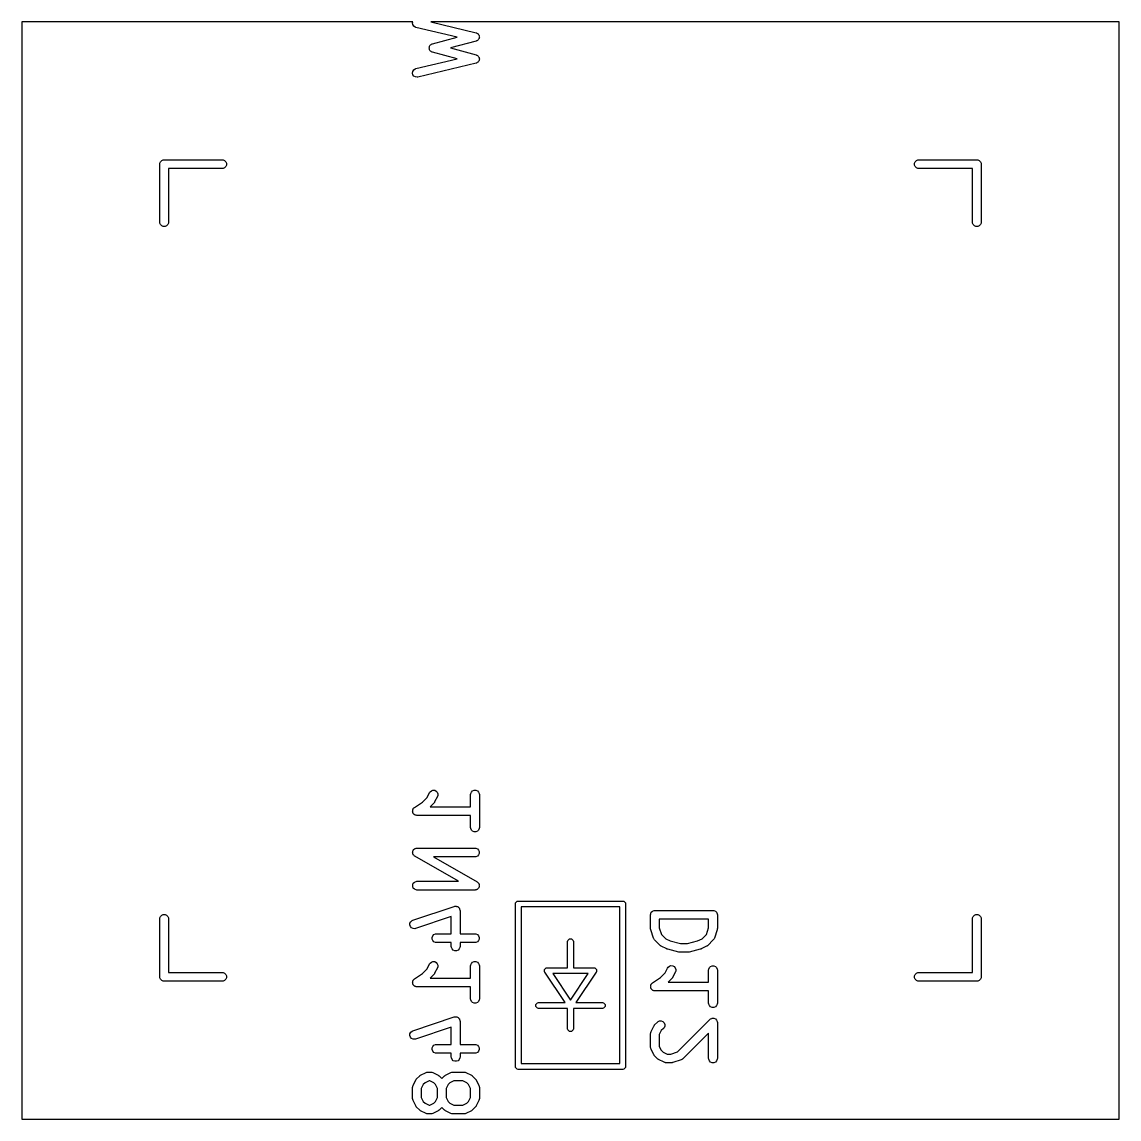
# Model space of a CAD drawing. Extents: x 100 to 190, y -154 to -36.
# Drawn here: x 142.95 to 161.85, y -95.17 to -76.27 of the extents above; entities that cross this region are included whole.
import ezdxf

# ---------------------------------------------------------------- set-up
doc = ezdxf.new("R2010")
doc.units = 0
doc.layers.add('BLACK', color=7, linetype='CONTINUOUS')

msp = doc.modelspace()

# ---------------------------------------------------------------- linework, layer by layer
at = {"layer": 'BLACK', "linetype": 'CONTINUOUS'}
for p, q in [((149.683951, -76.275), (142.95, -76.275)), ((142.95, -76.275), (142.95, -95.175)), ((149.679871, -76.292137), (149.683951, -76.275)), ((149.684504, -76.321032), (149.679871, -76.292137)), ((149.69984, -76.345954), (149.684504, -76.321032)), ((149.723547, -76.363111), (149.69984, -76.345954)), ((149.994871, -76.275), (150.772191, -76.460076)), ((161.85, -76.275), (149.994871, -76.275)), ((161.85, -95.175), (161.85, -76.275)), ((149.737447, -76.367901), (149.723547, -76.363111)), ((150.448303, -76.537152), (149.737447, -76.367901)), ((150.021208, -76.651044), (150.448303, -76.537152)), ((150.772191, -76.460076), (150.777209, -76.461805)), ((150.777209, -76.461805), (150.779013, -76.462045)), ((150.779013, -76.462045), (150.780642, -76.462988)), ((150.780642, -76.462988), (150.786091, -76.464866)), ((150.786091, -76.464866), (150.794914, -76.471251)), ((150.794914, -76.471251), (150.804337, -76.476707)), ((150.804337, -76.476707), (150.806677, -76.479764)), ((150.806677, -76.479764), (150.809798, -76.482023)), ((150.809798, -76.482023), (150.815503, -76.491294)), ((150.815503, -76.491294), (150.822125, -76.499945)), ((150.822125, -76.499945), (150.823118, -76.503668)), ((150.823118, -76.503668), (150.825134, -76.506945)), ((150.825134, -76.506945), (150.826856, -76.517688)), ((150.826856, -76.517688), (150.829665, -76.52822)), ((150.829767, -76.53584), (150.827244, -76.546435)), ((150.829665, -76.52822), (150.829157, -76.532038)), ((150.829157, -76.532038), (150.829767, -76.53584)), ((149.965688, -76.718697), (149.968237, -76.709134)), ((149.966327, -76.723512), (149.965688, -76.718697)), ((149.965688, -76.728327), (149.966327, -76.723512)), ((149.968237, -76.737889), (149.965688, -76.728327)), ((149.968237, -76.709134), (149.969542, -76.699319)), ((149.969542, -76.699319), (149.971976, -76.695113)), ((149.971976, -76.695113), (149.973228, -76.690421)), ((149.973228, -76.690421), (149.979243, -76.682561)), ((149.979243, -76.682561), (149.984204, -76.673994)), ((149.984204, -76.673994), (149.988061, -76.67104)), ((149.988061, -76.67104), (149.991015, -76.667183)), ((149.991015, -76.667183), (149.999582, -76.662222)), ((149.999582, -76.662222), (150.007442, -76.656207)), ((150.007442, -76.656207), (150.014629, -76.653511)), ((150.014629, -76.653511), (150.01634, -76.652521)), ((150.01634, -76.652521), (150.01778, -76.652329)), ((150.01778, -76.652329), (150.021208, -76.651044)), ((150.774144, -76.605504), (150.331613, -76.723512)), ((150.331613, -76.723512), (150.774144, -76.84152)), ((150.779119, -76.603638), (150.774144, -76.605504)), ((150.78091, -76.603351), (150.779119, -76.603638)), ((150.782509, -76.602366), (150.78091, -76.603351)), ((150.787911, -76.600341), (150.782509, -76.602366)), ((150.796559, -76.59372), (150.787911, -76.600341)), ((150.805832, -76.588015), (150.796559, -76.59372)), ((150.80809, -76.584894), (150.805832, -76.588015)), ((150.811148, -76.582554), (150.80809, -76.584894)), ((150.816602, -76.573132), (150.811148, -76.582554)), ((150.822989, -76.564308), (150.816602, -76.573132)), ((150.823881, -76.56056), (150.822989, -76.564308)), ((150.82581, -76.557229), (150.823881, -76.56056)), ((150.827244, -76.546435), (150.82581, -76.557229)), ((149.737447, -77.079124), (150.448303, -76.909871)), ((149.969542, -76.747705), (149.968237, -76.737889)), ((149.971976, -76.75191), (149.969542, -76.747705)), ((149.973228, -76.756603), (149.971976, -76.75191)), ((149.979243, -76.764462), (149.973228, -76.756603)), ((149.984204, -76.77303), (149.979243, -76.764462)), ((149.988061, -76.775983), (149.984204, -76.77303)), ((149.991015, -76.779841), (149.988061, -76.775983)), ((149.999582, -76.784801), (149.991015, -76.779841)), ((150.007442, -76.790817), (149.999582, -76.784801)), ((150.014629, -76.793512), (150.007442, -76.790817)), ((150.01634, -76.794503), (150.014629, -76.793512)), ((150.01778, -76.794694), (150.01634, -76.794503)), ((150.021208, -76.79598), (150.01778, -76.794694)), ((150.448303, -76.909871), (150.021208, -76.79598)), ((150.774144, -76.84152), (150.779119, -76.843385)), ((150.779119, -76.843385), (150.78091, -76.843673)), ((150.78091, -76.843673), (150.782509, -76.844657)), ((150.782509, -76.844657), (150.787911, -76.846683)), ((150.787911, -76.846683), (150.796559, -76.853303)), ((150.796559, -76.853303), (150.805832, -76.859009)), ((150.805832, -76.859009), (150.80809, -76.862129)), ((150.80809, -76.862129), (150.811148, -76.86447)), ((150.811148, -76.86447), (150.816605, -76.873895)), ((150.816605, -76.873895), (150.822988, -76.882716)), ((150.822988, -76.882716), (150.823879, -76.886461)), ((150.823879, -76.886461), (150.82581, -76.889795)), ((150.82581, -76.889795), (150.827244, -76.900592)), ((150.829665, -76.918804), (150.826856, -76.929335)), ((150.827244, -76.900592), (150.829767, -76.911184)), ((150.829767, -76.911184), (150.829157, -76.914985)), ((150.829157, -76.914985), (150.829665, -76.918804)), ((149.684504, -77.125993), (149.69984, -77.101071)), ((149.69984, -77.101071), (149.723547, -77.083914)), ((149.723547, -77.083914), (149.737447, -77.079124)), ((150.77219, -76.986948), (149.772191, -77.225044)), ((150.777208, -76.985218), (150.77219, -76.986948)), ((150.779013, -76.984979), (150.777208, -76.985218)), ((150.780642, -76.984035), (150.779013, -76.984979)), ((150.786091, -76.982158), (150.780642, -76.984035)), ((150.794914, -76.975772), (150.786091, -76.982158)), ((150.804337, -76.970317), (150.794914, -76.975772)), ((150.806677, -76.967259), (150.804337, -76.970317)), ((150.809798, -76.965001), (150.806677, -76.967259)), ((150.815503, -76.955729), (150.809798, -76.965001)), ((150.822125, -76.947079), (150.815503, -76.955729)), ((150.823118, -76.943355), (150.822125, -76.947079)), ((150.825134, -76.940079), (150.823118, -76.943355)), ((150.826856, -76.929335), (150.825134, -76.940079)), ((149.679871, -77.154888), (149.684504, -77.125993)), ((149.686649, -77.183356), (149.679871, -77.154888)), ((149.703806, -77.207063), (149.686649, -77.183356)), ((149.728728, -77.222399), (149.703806, -77.207063)), ((149.757623, -77.227032), (149.728728, -77.222399)), ((149.772191, -77.225044), (149.757623, -77.227032)), ((145.325, -78.725), (145.326441, -78.710368)), ((145.325, -79.725), (145.325, -78.725)), ((145.326441, -78.710368), (145.33764, -78.683332)), ((145.33764, -78.683332), (145.358332, -78.66264)), ((145.358332, -78.66264), (145.385368, -78.651441)), ((145.385368, -78.651441), (145.4, -78.65)), ((145.4, -78.65), (146.4, -78.65)), ((146.4, -78.8), (145.475, -78.8)), ((145.475, -78.8), (145.475, -79.725)), ((146.4, -78.65), (146.414632, -78.651441)), ((146.414632, -78.798559), (146.4, -78.8)), ((146.414632, -78.651441), (146.441668, -78.66264)), ((146.441668, -78.78736), (146.414632, -78.798559)), ((146.441668, -78.66264), (146.46236, -78.683332)), ((146.46236, -78.766668), (146.441668, -78.78736)), ((146.46236, -78.683332), (146.473559, -78.710368)), ((146.473559, -78.739632), (146.46236, -78.766668)), ((146.473559, -78.710368), (146.473559, -78.739632)), ((158.326441, -78.710368), (158.33764, -78.683332)), ((158.326441, -78.739632), (158.326441, -78.710368)), ((158.33764, -78.766668), (158.326441, -78.739632)), ((158.33764, -78.683332), (158.358332, -78.66264)), ((158.358332, -78.78736), (158.33764, -78.766668)), ((158.358332, -78.66264), (158.385368, -78.651441)), ((158.385368, -78.798559), (158.358332, -78.78736)), ((158.385368, -78.651441), (158.4, -78.65)), ((158.4, -78.8), (158.385368, -78.798559)), ((158.4, -78.65), (159.4, -78.65)), ((159.325, -78.8), (158.4, -78.8)), ((159.325, -79.725), (159.325, -78.8)), ((159.4, -78.65), (159.414632, -78.651441)), ((159.414632, -78.651441), (159.441668, -78.66264)), ((159.441668, -78.66264), (159.46236, -78.683332)), ((159.46236, -78.683332), (159.473559, -78.710368)), ((159.473559, -78.710368), (159.475, -78.725)), ((159.475, -78.725), (159.475, -79.725)), ((145.326441, -79.739632), (145.325, -79.725)), ((145.33764, -79.766668), (145.326441, -79.739632)), ((145.473559, -79.739632), (145.46236, -79.766668)), ((145.475, -79.725), (145.473559, -79.739632)), ((159.326441, -79.739632), (159.325, -79.725)), ((159.33764, -79.766668), (159.326441, -79.739632)), ((159.473559, -79.739632), (159.46236, -79.766668)), ((159.475, -79.725), (159.473559, -79.739632)), ((145.358332, -79.78736), (145.33764, -79.766668)), ((145.385368, -79.798559), (145.358332, -79.78736)), ((145.414632, -79.798559), (145.385368, -79.798559)), ((145.441668, -79.78736), (145.414632, -79.798559)), ((145.46236, -79.766668), (145.441668, -79.78736)), ((159.358332, -79.78736), (159.33764, -79.766668)), ((159.385368, -79.798559), (159.358332, -79.78736)), ((159.414632, -79.798559), (159.385368, -79.798559)), ((159.441668, -79.78736), (159.414632, -79.798559)), ((159.46236, -79.766668), (159.441668, -79.78736)), ((149.931275, -89.633847), (149.973451, -89.549495)), ((149.973451, -89.549495), (149.981283, -89.537052)), ((149.981283, -89.537052), (150.003391, -89.517879)), ((150.003391, -89.517879), (150.031152, -89.508625)), ((150.031152, -89.508625), (150.060342, -89.510699)), ((150.060342, -89.510699), (150.086517, -89.523787)), ((150.086517, -89.523787), (150.10569, -89.545894)), ((150.10569, -89.545894), (150.114944, -89.573656)), ((150.114944, -89.573656), (150.11287, -89.602846)), ((150.679819, -89.583036), (150.68126, -89.568404)), ((150.679819, -89.79375), (150.679819, -89.583036)), ((150.68126, -89.568404), (150.692459, -89.541368)), ((150.692459, -89.541368), (150.713151, -89.520676)), ((150.713151, -89.520676), (150.740187, -89.509477)), ((150.740187, -89.509477), (150.769451, -89.509477)), ((150.769451, -89.509477), (150.796487, -89.520676)), ((150.796487, -89.520676), (150.817179, -89.541368)), ((150.817179, -89.541368), (150.828378, -89.568404)), ((150.828378, -89.568404), (150.829819, -89.583036)), ((150.829819, -89.583036), (150.829819, -90.154464)), ((149.713216, -89.806346), (149.849894, -89.715227)), ((149.849894, -89.715227), (149.931275, -89.633847)), ((150.045947, -89.731307), (149.983504, -89.79375)), ((150.050667, -89.725556), (150.045947, -89.731307)), ((150.052164, -89.724258), (150.050667, -89.725556)), ((150.053583, -89.722003), (150.052164, -89.724258)), ((150.055275, -89.719942), (150.053583, -89.722003)), ((150.056033, -89.718109), (150.055275, -89.719942)), ((150.059996, -89.711815), (150.056033, -89.718109)), ((150.107615, -89.616577), (150.059996, -89.711815)), ((150.11287, -89.602846), (150.107615, -89.616577)), ((149.679819, -89.868671), (149.68126, -89.861466)), ((149.68126, -89.875955), (149.679819, -89.868671)), ((149.68126, -89.854118), (149.684101, -89.847257)), ((149.68126, -89.861466), (149.68126, -89.854118)), ((149.68126, -89.883382), (149.68126, -89.875955)), ((149.684072, -89.89017), (149.68126, -89.883382)), ((149.685498, -89.897379), (149.684072, -89.89017)), ((149.684101, -89.847257), (149.685558, -89.839977)), ((149.689617, -89.903557), (149.685498, -89.897379)), ((149.685558, -89.839977), (149.689646, -89.833871)), ((149.692459, -89.910418), (149.689617, -89.903557)), ((149.689646, -89.833871), (149.692459, -89.827082)), ((149.692459, -89.827082), (149.697709, -89.821831)), ((149.697654, -89.915613), (149.692459, -89.910418)), ((149.701731, -89.921728), (149.697654, -89.915613)), ((149.697709, -89.821831), (149.701841, -89.815662)), ((149.7079, -89.925859), (149.701731, -89.921728)), ((149.701841, -89.815662), (149.713099, -89.806441)), ((149.713151, -89.93111), (149.7079, -89.925859)), ((149.713099, -89.806441), (149.713151, -89.80639)), ((149.713151, -89.80639), (149.713173, -89.80638)), ((149.71994, -89.933922), (149.713151, -89.93111)), ((149.713173, -89.80638), (149.713216, -89.806346)), ((149.726046, -89.938011), (149.71994, -89.933922)), ((149.733326, -89.939467), (149.726046, -89.938011)), ((149.740187, -89.942309), (149.733326, -89.939467)), ((149.754663, -89.943734), (149.740187, -89.942309)), ((149.75474, -89.94375), (149.754663, -89.943734)), ((149.754766, -89.943744), (149.75474, -89.94375)), ((149.754819, -89.94375), (149.754766, -89.943744)), ((150.679819, -89.94375), (149.754819, -89.94375)), ((149.983504, -89.79375), (150.679819, -89.79375)), ((150.679819, -90.154464), (150.679819, -89.94375)), ((150.68126, -90.169096), (150.679819, -90.154464)), ((150.692459, -90.196132), (150.68126, -90.169096)), ((150.713151, -90.216824), (150.692459, -90.196132)), ((150.740187, -90.228023), (150.713151, -90.216824)), ((150.769451, -90.228023), (150.740187, -90.228023)), ((150.796487, -90.216824), (150.769451, -90.228023)), ((150.817179, -90.196132), (150.796487, -90.216824)), ((150.828378, -90.169096), (150.817179, -90.196132)), ((150.829819, -90.154464), (150.828378, -90.169096)), ((149.698211, -90.533836), (149.7061, -90.527726)), ((149.7061, -90.527726), (149.713151, -90.520676)), ((149.713151, -90.520676), (149.717567, -90.518846)), ((149.717567, -90.518846), (149.721348, -90.515919)), ((149.721348, -90.515919), (149.730971, -90.513294)), ((149.730971, -90.513294), (149.740187, -90.509477)), ((149.740187, -90.509477), (149.747669, -90.50874)), ((149.747669, -90.50874), (149.74958, -90.508219)), ((149.74958, -90.508219), (149.751055, -90.508406)), ((149.751055, -90.508406), (149.754819, -90.508036)), ((149.754819, -90.508036), (150.754819, -90.508036)), ((150.754819, -90.508036), (150.769451, -90.509477)), ((150.769451, -90.509477), (150.796487, -90.520676)), ((150.796487, -90.520676), (150.817179, -90.541368)), ((149.680002, -90.588275), (149.68126, -90.578378)), ((149.68126, -90.592887), (149.680002, -90.588275)), ((149.68126, -90.568404), (149.683089, -90.563988)), ((149.68126, -90.578378), (149.68126, -90.568404)), ((149.68126, -90.597668), (149.68126, -90.592887)), ((149.685077, -90.606883), (149.68126, -90.597668)), ((149.683089, -90.563988), (149.683692, -90.559245)), ((149.683692, -90.559245), (149.688642, -90.55058)), ((149.687702, -90.616507), (149.685077, -90.606883)), ((149.690629, -90.620287), (149.687702, -90.616507)), ((149.688642, -90.55058), (149.692459, -90.541368)), ((149.692459, -90.624704), (149.690629, -90.620287)), ((149.692459, -90.541368), (149.695837, -90.537989)), ((149.699509, -90.631754), (149.692459, -90.624704)), ((149.695837, -90.537989), (149.698211, -90.533836)), ((149.705619, -90.639644), (149.699509, -90.631754)), ((149.711751, -90.643996), (149.705619, -90.639644)), ((149.713151, -90.645396), (149.711751, -90.643996)), ((149.714525, -90.645965), (149.713151, -90.645396)), ((149.717609, -90.648154), (149.714525, -90.645965)), ((150.472402, -91.079464), (149.717609, -90.648154)), ((150.754819, -90.658036), (150.037236, -90.658036)), ((150.037236, -90.658036), (150.79203, -91.089346)), ((150.769451, -90.656595), (150.754819, -90.658036)), ((150.796487, -90.645396), (150.769451, -90.656595)), ((150.817179, -90.624704), (150.796487, -90.645396)), ((150.817179, -90.541368), (150.828378, -90.568404)), ((150.828378, -90.597668), (150.817179, -90.624704)), ((150.828378, -90.568404), (150.828378, -90.597668)), ((149.692459, -91.112796), (149.713151, -91.092104)), ((149.713151, -91.092104), (149.740187, -91.080905)), ((149.740187, -91.080905), (149.754819, -91.079464)), ((149.754819, -91.079464), (150.472402, -91.079464)), ((150.79203, -91.089346), (150.795114, -91.091535)), ((150.795114, -91.091535), (150.796487, -91.092104)), ((150.796487, -91.092104), (150.797884, -91.093501)), ((150.797884, -91.093501), (150.804019, -91.097856)), ((150.804019, -91.097856), (150.810127, -91.105744)), ((149.68126, -91.139832), (149.692459, -91.112796)), ((149.68126, -91.169096), (149.68126, -91.139832)), ((149.692459, -91.196132), (149.68126, -91.169096)), ((149.713151, -91.216824), (149.692459, -91.196132)), ((149.740187, -91.228023), (149.713151, -91.216824)), ((149.754819, -91.229464), (149.740187, -91.228023)), ((150.754819, -91.229464), (149.754819, -91.229464)), ((150.758582, -91.229093), (150.754819, -91.229464)), ((150.760058, -91.229281), (150.758582, -91.229093)), ((150.761968, -91.228759), (150.760058, -91.229281)), ((150.769451, -91.228023), (150.761968, -91.228759)), ((150.778666, -91.224205), (150.769451, -91.228023)), ((150.78829, -91.221581), (150.778666, -91.224205)), ((150.79207, -91.218653), (150.78829, -91.221581)), ((150.796487, -91.216824), (150.79207, -91.218653)), ((150.803537, -91.209773), (150.796487, -91.216824)), ((150.811427, -91.203664), (150.803537, -91.209773)), ((150.810127, -91.105744), (150.817179, -91.112796)), ((150.8138, -91.19951), (150.811427, -91.203664)), ((150.817179, -91.196132), (150.8138, -91.19951)), ((150.817179, -91.112796), (150.819009, -91.117214)), ((150.820995, -91.186919), (150.817179, -91.196132)), ((150.819009, -91.117214), (150.821936, -91.120994)), ((150.825946, -91.178255), (150.820995, -91.186919)), ((150.821936, -91.120994), (150.82456, -91.130615)), ((150.82456, -91.130615), (150.828378, -91.139832)), ((150.826548, -91.173511), (150.825946, -91.178255)), ((150.828378, -91.169096), (150.826548, -91.173511)), ((150.828378, -91.139832), (150.828378, -91.144612)), ((150.828378, -91.144612), (150.829636, -91.149225)), ((150.829636, -91.149225), (150.828378, -91.159121)), ((150.828378, -91.159121), (150.828378, -91.169096)), ((151.45, -91.46875), (151.453806, -91.449616)), ((151.45, -94.26875), (151.45, -91.46875)), ((151.453806, -91.449616), (151.480866, -91.422556)), ((151.480866, -91.422556), (151.5, -91.41875)), ((151.5, -91.41875), (153.3, -91.41875)), ((153.3, -91.41875), (153.319134, -91.422556)), ((153.319134, -91.422556), (153.346194, -91.449616)), ((153.346194, -91.449616), (153.35, -91.46875)), ((153.35, -91.46875), (153.35, -94.26875)), ((145.33764, -91.683332), (145.358332, -91.66264)), ((145.358332, -91.66264), (145.385368, -91.651441)), ((145.385368, -91.651441), (145.414632, -91.651441)), ((145.414632, -91.651441), (145.441668, -91.66264)), ((145.441668, -91.66264), (145.46236, -91.683332)), ((149.683483, -91.74998), (150.397767, -91.511885)), ((150.397767, -91.511885), (150.405022, -91.510235)), ((150.405022, -91.510235), (150.406853, -91.509477)), ((150.406853, -91.509477), (150.408357, -91.509477)), ((150.408357, -91.509477), (150.412104, -91.508625)), ((150.412104, -91.508625), (150.424089, -91.509477)), ((150.424089, -91.509477), (150.436117, -91.509477)), ((150.436117, -91.509477), (150.438608, -91.510509)), ((150.438608, -91.510509), (150.441294, -91.5107)), ((150.441294, -91.5107), (150.452041, -91.516073)), ((150.452041, -91.516073), (150.463153, -91.520676)), ((150.463153, -91.520676), (150.465058, -91.522581)), ((150.465058, -91.522581), (150.467468, -91.523786)), ((150.467468, -91.523786), (150.475342, -91.532865)), ((150.475342, -91.532865), (150.483845, -91.541368)), ((150.483845, -91.541368), (150.484876, -91.543858)), ((150.484876, -91.543858), (150.486642, -91.545894)), ((150.486642, -91.545894), (150.490442, -91.557294)), ((150.490442, -91.557294), (150.495044, -91.568404)), ((150.495044, -91.568404), (150.49542, -91.57223)), ((150.49542, -91.57223), (150.495896, -91.573656)), ((150.495896, -91.573656), (150.495755, -91.57563)), ((150.495755, -91.57563), (150.496485, -91.583036)), ((150.496485, -91.583036), (150.496485, -91.984226)), ((151.55, -91.51875), (151.55, -94.21875)), ((153.25, -91.51875), (151.55, -91.51875)), ((153.25, -94.21875), (153.25, -91.51875)), ((153.779819, -91.654464), (153.78126, -91.639832)), ((153.779819, -91.892559), (153.779819, -91.654464)), ((153.78126, -91.639832), (153.792459, -91.612796)), ((153.792459, -91.612796), (153.813151, -91.592104)), ((153.813151, -91.592104), (153.840187, -91.580905)), ((153.840187, -91.580905), (153.854819, -91.579464)), ((153.854819, -91.579464), (154.854819, -91.579464)), ((154.854819, -91.579464), (154.869451, -91.580905)), ((154.869451, -91.580905), (154.896487, -91.592104)), ((154.896487, -91.592104), (154.917179, -91.612796)), ((154.917179, -91.612796), (154.928378, -91.639832)), ((154.928378, -91.639832), (154.929819, -91.654464)), ((154.929819, -91.654464), (154.929819, -91.892559)), ((159.33764, -91.683332), (159.358332, -91.66264)), ((159.358332, -91.66264), (159.385368, -91.651441)), ((159.385368, -91.651441), (159.414632, -91.651441)), ((159.414632, -91.651441), (159.441668, -91.66264)), ((159.441668, -91.66264), (159.46236, -91.683332)), ((145.325, -91.725), (145.326441, -91.710368)), ((145.325, -92.725), (145.325, -91.725)), ((145.326441, -91.710368), (145.33764, -91.683332)), ((145.46236, -91.683332), (145.473559, -91.710368)), ((145.473559, -91.710368), (145.475, -91.725)), ((145.475, -91.725), (145.475, -92.65)), ((149.632789, -91.830511), (149.634864, -91.801321)), ((149.642043, -91.858274), (149.632789, -91.830511)), ((149.634864, -91.801321), (149.64795, -91.775148)), ((149.64795, -91.775148), (149.670057, -91.755974)), ((149.670057, -91.755974), (149.683483, -91.74998)), ((150.346485, -91.687092), (149.730917, -91.892282)), ((150.346485, -91.984226), (150.346485, -91.687092)), ((154.779819, -91.729464), (153.929819, -91.729464)), ((153.929819, -91.729464), (153.929819, -91.880388)), ((154.779819, -91.880389), (154.779819, -91.729464)), ((159.325, -91.725), (159.326441, -91.710368)), ((159.325, -92.65), (159.325, -91.725)), ((159.326441, -91.710368), (159.33764, -91.683332)), ((159.46236, -91.683332), (159.473559, -91.710368)), ((159.473559, -91.710368), (159.475, -91.725)), ((159.475, -91.725), (159.475, -92.725)), ((149.661217, -91.880381), (149.642043, -91.858274)), ((149.68739, -91.893467), (149.661217, -91.880381)), ((149.71658, -91.895542), (149.68739, -91.893467)), ((149.730917, -91.892282), (149.71658, -91.895542)), ((150.014593, -92.044594), (150.025792, -92.017558)), ((150.025792, -92.017558), (150.046484, -91.996866)), ((150.046484, -91.996866), (150.07352, -91.985667)), ((150.07352, -91.985667), (150.088152, -91.984226)), ((150.088152, -91.984226), (150.346485, -91.984226)), ((150.496485, -91.984226), (150.754819, -91.984226)), ((150.754819, -91.984226), (150.769451, -91.985667)), ((150.769451, -91.985667), (150.796487, -91.996866)), ((150.796487, -91.996866), (150.817179, -92.017558)), ((150.817179, -92.017558), (150.828378, -92.044594)), ((153.780548, -91.899964), (153.779819, -91.892559)), ((153.780408, -91.901939), (153.780548, -91.899964)), ((153.780998, -91.904536), (153.780408, -91.901939)), ((153.78126, -91.907191), (153.780998, -91.904536)), ((153.782018, -91.909022), (153.78126, -91.907191)), ((153.783668, -91.916276), (153.782018, -91.909022)), ((153.831287, -92.059133), (153.783668, -91.916276)), ((153.929819, -91.880388), (153.96799, -91.994902)), ((153.96799, -91.994902), (154.042103, -92.069015)), ((154.667534, -92.069014), (154.741648, -91.994901)), ((154.741648, -91.994901), (154.779819, -91.880389)), ((154.92597, -91.916277), (154.878351, -92.059133)), ((154.927619, -91.909021), (154.92597, -91.916277)), ((154.928378, -91.907191), (154.927619, -91.909021)), ((154.928639, -91.904537), (154.928378, -91.907191)), ((154.92923, -91.90194), (154.928639, -91.904537)), ((154.929819, -91.892559), (154.929089, -91.899965)), ((154.929089, -91.899965), (154.92923, -91.90194)), ((150.014593, -92.073858), (150.014593, -92.044594)), ((150.025792, -92.100894), (150.014593, -92.073858)), ((150.046484, -92.121586), (150.025792, -92.100894)), ((150.07352, -92.132785), (150.046484, -92.121586)), ((150.088152, -92.134226), (150.07352, -92.132785)), ((150.346485, -92.134226), (150.088152, -92.134226)), ((150.346485, -92.202083), (150.346485, -92.134226)), ((150.347926, -92.216715), (150.346485, -92.202083)), ((150.359125, -92.243751), (150.347926, -92.216715)), ((150.495044, -92.216715), (150.483845, -92.243751)), ((150.496485, -92.202083), (150.495044, -92.216715)), ((150.754819, -92.134226), (150.496485, -92.134226)), ((150.496485, -92.134226), (150.496485, -92.202083)), ((150.769451, -92.132785), (150.754819, -92.134226)), ((150.796487, -92.121586), (150.769451, -92.132785)), ((150.817179, -92.100894), (150.796487, -92.121586)), ((150.828378, -92.073858), (150.817179, -92.100894)), ((150.828378, -92.044594), (150.828378, -92.073858)), ((152.35, -92.11875), (152.353806, -92.099616)), ((152.35, -92.56875), (152.35, -92.11875)), ((152.353806, -92.099616), (152.380866, -92.072556)), ((152.380866, -92.072556), (152.419134, -92.072556)), ((152.419134, -92.072556), (152.446194, -92.099616)), ((152.446194, -92.099616), (152.45, -92.11875)), ((152.45, -92.11875), (152.45, -92.56875)), ((153.837281, -92.072558), (153.831287, -92.059133)), ((153.839046, -92.074593), (153.837281, -92.072558)), ((153.840078, -92.077084), (153.839046, -92.074593)), ((153.849405, -92.088449), (153.840078, -92.077084)), ((153.944643, -92.183687), (153.849405, -92.088449)), ((153.950393, -92.188407), (153.944643, -92.183687)), ((153.951692, -92.189904), (153.950393, -92.188407)), ((153.953946, -92.191323), (153.951692, -92.189904)), ((153.956008, -92.193015), (153.953946, -92.191323)), ((153.95784, -92.193773), (153.956008, -92.193015)), ((153.964135, -92.197736), (153.95784, -92.193773)), ((154.059373, -92.245355), (153.964135, -92.197736)), ((154.042103, -92.069015), (154.11909, -92.107508)), ((154.11909, -92.107508), (154.292624, -92.150892)), ((154.292624, -92.150892), (154.417013, -92.150892)), ((154.417013, -92.150892), (154.590547, -92.107508)), ((154.590547, -92.107508), (154.667534, -92.069014)), ((154.745502, -92.197736), (154.650264, -92.245355)), ((154.751798, -92.193772), (154.745502, -92.197736)), ((154.753628, -92.193015), (154.751798, -92.193772)), ((154.755686, -92.191325), (154.753628, -92.193015)), ((154.757945, -92.189904), (154.755686, -92.191325)), ((154.759244, -92.188405), (154.757945, -92.189904)), ((154.764994, -92.183687), (154.759244, -92.188405)), ((154.860233, -92.088449), (154.764994, -92.183687)), ((154.869561, -92.077084), (154.860233, -92.088449)), ((154.870592, -92.074593), (154.869561, -92.077084)), ((154.872357, -92.072559), (154.870592, -92.074593)), ((154.878351, -92.059133), (154.872357, -92.072559)), ((150.379817, -92.264443), (150.359125, -92.243751)), ((150.406853, -92.275642), (150.379817, -92.264443)), ((150.436117, -92.275642), (150.406853, -92.275642)), ((150.463153, -92.264443), (150.436117, -92.275642)), ((150.483845, -92.243751), (150.463153, -92.264443)), ((154.060442, -92.245764), (154.059373, -92.245355)), ((154.060878, -92.246087), (154.060442, -92.245764)), ((154.067014, -92.248279), (154.060878, -92.246087)), ((154.073104, -92.25061), (154.067014, -92.248279)), ((154.073644, -92.250648), (154.073104, -92.25061)), ((154.074724, -92.251034), (154.073644, -92.250648)), ((154.2652, -92.298653), (154.074724, -92.251034)), ((154.267736, -92.299028), (154.2652, -92.298653)), ((154.268758, -92.299451), (154.267736, -92.299028)), ((154.27427, -92.299993), (154.268758, -92.299451)), ((154.279744, -92.300803), (154.27427, -92.299993)), ((154.280836, -92.30064), (154.279744, -92.300803)), ((154.28339, -92.300892), (154.280836, -92.30064)), ((154.426247, -92.300892), (154.28339, -92.300892)), ((154.4288, -92.30064), (154.426247, -92.300892)), ((154.429893, -92.300803), (154.4288, -92.30064)), ((154.435366, -92.299993), (154.429893, -92.300803)), ((154.440879, -92.299451), (154.435366, -92.299993)), ((154.4419, -92.299028), (154.440879, -92.299451)), ((154.444437, -92.298653), (154.4419, -92.299028)), ((154.634913, -92.251034), (154.444437, -92.298653)), ((154.635992, -92.250648), (154.634913, -92.251034)), ((154.636532, -92.25061), (154.635992, -92.250648)), ((154.642613, -92.248282), (154.636532, -92.25061)), ((154.648759, -92.246087), (154.642613, -92.248282)), ((154.649194, -92.245764), (154.648759, -92.246087)), ((154.650264, -92.245355), (154.649194, -92.245764)), ((149.849894, -92.667608), (149.931275, -92.586228)), ((149.931275, -92.586228), (149.973451, -92.501876)), ((149.973451, -92.501876), (149.981283, -92.489433)), ((149.981283, -92.489433), (150.003391, -92.47026)), ((150.003391, -92.47026), (150.031152, -92.461006)), ((150.031152, -92.461006), (150.060342, -92.46308)), ((150.107615, -92.568958), (150.059996, -92.664196)), ((150.060342, -92.46308), (150.086517, -92.476168)), ((150.086517, -92.476168), (150.10569, -92.498275)), ((150.10569, -92.498275), (150.114944, -92.526037)), ((150.11287, -92.555227), (150.107615, -92.568958)), ((150.114944, -92.526037), (150.11287, -92.555227)), ((150.679819, -92.535417), (150.68126, -92.520785)), ((150.679819, -92.746131), (150.679819, -92.535417)), ((150.68126, -92.520785), (150.692459, -92.493749)), ((150.692459, -92.493749), (150.713151, -92.473057)), ((150.713151, -92.473057), (150.740187, -92.461858)), ((150.740187, -92.461858), (150.769451, -92.461858)), ((150.769451, -92.461858), (150.796487, -92.473057)), ((150.796487, -92.473057), (150.817179, -92.493749)), ((150.817179, -92.493749), (150.828378, -92.520785)), ((150.828378, -92.520785), (150.829819, -92.535417)), ((150.829819, -92.535417), (150.829819, -93.106845)), ((151.953806, -92.599616), (151.957446, -92.595975)), ((151.953806, -92.614178), (151.953806, -92.599616)), ((151.957446, -92.595975), (151.958456, -92.590928)), ((151.958456, -92.590928), (151.970569, -92.582852)), ((151.970569, -92.582852), (151.980866, -92.572556)), ((151.980866, -92.572556), (151.988203, -92.571096)), ((151.988203, -92.571096), (151.990297, -92.569701)), ((151.990297, -92.569701), (151.992751, -92.570191)), ((151.992751, -92.570191), (152, -92.56875)), ((152, -92.56875), (152.35, -92.56875)), ((152.45, -92.56875), (152.8, -92.56875)), ((152.8, -92.56875), (152.807248, -92.570191)), ((152.807248, -92.570191), (152.809703, -92.569701)), ((152.809703, -92.569701), (152.811796, -92.571096)), ((152.811796, -92.571096), (152.819134, -92.572556)), ((152.819134, -92.572556), (152.82943, -92.582852)), ((152.82943, -92.582852), (152.841544, -92.590928)), ((152.841544, -92.590928), (152.842553, -92.595975)), ((152.842553, -92.595975), (152.846194, -92.599616)), ((152.846194, -92.599616), (152.846194, -92.614178)), ((154.031275, -92.657656), (154.073451, -92.573304)), ((154.073451, -92.573304), (154.081283, -92.560861)), ((154.081283, -92.560861), (154.103391, -92.541688)), ((154.103391, -92.541688), (154.131152, -92.532434)), ((154.131152, -92.532434), (154.160342, -92.534508)), ((154.160342, -92.534508), (154.186517, -92.547596)), ((154.186517, -92.547596), (154.20569, -92.569703)), ((154.20569, -92.569703), (154.214944, -92.597465)), ((154.214944, -92.597465), (154.21287, -92.626655)), ((154.779819, -92.606845), (154.78126, -92.592213)), ((154.779819, -92.817559), (154.779819, -92.606845)), ((154.78126, -92.592213), (154.792459, -92.565177)), ((154.792459, -92.565177), (154.813151, -92.544485)), ((154.813151, -92.544485), (154.840187, -92.533286)), ((154.840187, -92.533286), (154.869451, -92.533286)), ((154.869451, -92.533286), (154.896487, -92.544485)), ((154.896487, -92.544485), (154.917179, -92.565177)), ((154.917179, -92.565177), (154.928378, -92.592213)), ((154.928378, -92.592213), (154.929819, -92.606845)), ((154.929819, -92.606845), (154.929819, -93.178273)), ((145.326441, -92.739632), (145.325, -92.725)), ((145.33764, -92.766668), (145.326441, -92.739632)), ((145.358332, -92.78736), (145.33764, -92.766668)), ((145.385368, -92.798559), (145.358332, -92.78736)), ((145.4, -92.8), (145.385368, -92.798559)), ((145.475, -92.65), (146.4, -92.65)), ((146.4, -92.65), (146.414632, -92.651441)), ((146.414632, -92.798559), (146.4, -92.8)), ((146.414632, -92.651441), (146.441668, -92.66264)), ((146.441668, -92.78736), (146.414632, -92.798559)), ((146.441668, -92.66264), (146.46236, -92.683332)), ((146.46236, -92.766668), (146.441668, -92.78736)), ((146.46236, -92.683332), (146.473559, -92.710368)), ((146.473559, -92.739632), (146.46236, -92.766668)), ((146.473559, -92.710368), (146.473559, -92.739632)), ((149.684101, -92.799638), (149.685558, -92.792358)), ((149.685558, -92.792358), (149.689646, -92.786252)), ((149.689646, -92.786252), (149.692459, -92.779463)), ((149.692459, -92.779463), (149.697709, -92.774212)), ((149.697709, -92.774212), (149.701841, -92.768043)), ((149.701841, -92.768043), (149.713099, -92.758822)), ((149.713099, -92.758822), (149.713151, -92.758771)), ((149.713151, -92.758771), (149.713173, -92.758761)), ((149.713173, -92.758761), (149.713216, -92.758727)), ((149.713216, -92.758727), (149.849894, -92.667608)), ((150.045947, -92.683688), (149.983504, -92.746131)), ((149.983504, -92.746131), (150.679819, -92.746131)), ((150.050667, -92.677937), (150.045947, -92.683688)), ((150.052164, -92.676639), (150.050667, -92.677937)), ((150.053583, -92.674384), (150.052164, -92.676639)), ((150.055275, -92.672323), (150.053583, -92.674384)), ((150.056033, -92.67049), (150.055275, -92.672323)), ((150.059996, -92.664196), (150.056033, -92.67049)), ((151.950951, -92.628453), (151.953806, -92.614178)), ((151.953806, -92.635366), (151.950951, -92.628453)), ((151.953806, -92.637884), (151.953806, -92.635366)), ((151.955576, -92.639654), (151.953806, -92.637884)), ((151.958397, -92.646485), (151.955576, -92.639654)), ((152.306574, -93.16875), (151.958397, -92.646485)), ((152.093426, -92.66875), (152.399999, -93.128611)), ((152.706574, -92.66875), (152.093426, -92.66875)), ((152.399999, -93.128611), (152.706574, -92.66875)), ((152.841602, -92.646485), (152.493426, -93.16875)), ((152.844422, -92.639655), (152.841602, -92.646485)), ((152.846194, -92.637884), (152.844422, -92.639655)), ((152.846194, -92.614178), (152.849049, -92.628454)), ((152.849049, -92.628454), (152.846194, -92.635366)), ((152.846194, -92.635366), (152.846194, -92.637884)), ((153.813216, -92.830155), (153.949894, -92.739036)), ((153.949894, -92.739036), (154.031275, -92.657656)), ((154.145947, -92.755116), (154.083504, -92.817559)), ((154.150667, -92.749365), (154.145947, -92.755116)), ((154.152164, -92.748067), (154.150667, -92.749365)), ((154.153583, -92.745812), (154.152164, -92.748067)), ((154.155275, -92.743751), (154.153583, -92.745812)), ((154.156033, -92.741918), (154.155275, -92.743751)), ((154.159996, -92.735624), (154.156033, -92.741918)), ((154.207615, -92.640386), (154.159996, -92.735624)), ((154.21287, -92.626655), (154.207615, -92.640386)), ((158.326441, -92.710368), (158.33764, -92.683332)), ((158.326441, -92.739632), (158.326441, -92.710368)), ((158.33764, -92.766668), (158.326441, -92.739632)), ((158.33764, -92.683332), (158.358332, -92.66264)), ((158.358332, -92.78736), (158.33764, -92.766668)), ((158.358332, -92.66264), (158.385368, -92.651441)), ((158.385368, -92.798559), (158.358332, -92.78736)), ((158.385368, -92.651441), (158.4, -92.65)), ((158.4, -92.8), (158.385368, -92.798559)), ((158.4, -92.65), (159.325, -92.65)), ((159.414632, -92.798559), (159.4, -92.8)), ((159.441668, -92.78736), (159.414632, -92.798559)), ((159.46236, -92.766668), (159.441668, -92.78736)), ((159.473559, -92.739632), (159.46236, -92.766668)), ((159.475, -92.725), (159.473559, -92.739632)), ((146.4, -92.8), (145.4, -92.8)), ((149.679819, -92.821052), (149.68126, -92.813847)), ((149.68126, -92.828336), (149.679819, -92.821052)), ((149.68126, -92.806499), (149.684101, -92.799638)), ((149.68126, -92.813847), (149.68126, -92.806499)), ((149.68126, -92.835763), (149.68126, -92.828336)), ((149.684072, -92.842551), (149.68126, -92.835763)), ((149.685498, -92.84976), (149.684072, -92.842551)), ((149.689617, -92.855938), (149.685498, -92.84976)), ((149.692459, -92.862799), (149.689617, -92.855938)), ((149.697654, -92.867994), (149.692459, -92.862799)), ((149.701731, -92.874109), (149.697654, -92.867994)), ((149.7079, -92.87824), (149.701731, -92.874109)), ((149.713151, -92.883491), (149.7079, -92.87824)), ((149.71994, -92.886303), (149.713151, -92.883491)), ((149.726046, -92.890392), (149.71994, -92.886303)), ((149.733326, -92.891848), (149.726046, -92.890392)), ((149.740187, -92.89469), (149.733326, -92.891848)), ((149.754663, -92.896115), (149.740187, -92.89469)), ((149.75474, -92.896131), (149.754663, -92.896115)), ((149.754766, -92.896125), (149.75474, -92.896131)), ((149.754819, -92.896131), (149.754766, -92.896125)), ((150.679819, -92.896131), (149.754819, -92.896131)), ((150.679819, -93.106845), (150.679819, -92.896131)), ((153.779819, -92.89248), (153.78126, -92.885275)), ((153.78126, -92.899764), (153.779819, -92.89248)), ((153.78126, -92.877927), (153.784101, -92.871066)), ((153.78126, -92.885275), (153.78126, -92.877927)), ((153.78126, -92.907191), (153.78126, -92.899764)), ((153.784072, -92.913979), (153.78126, -92.907191)), ((153.785498, -92.921188), (153.784072, -92.913979)), ((153.784101, -92.871066), (153.785558, -92.863786)), ((153.789617, -92.927366), (153.785498, -92.921188)), ((153.785558, -92.863786), (153.789646, -92.85768)), ((153.792459, -92.934227), (153.789617, -92.927366)), ((153.789646, -92.85768), (153.792459, -92.850891)), ((153.792459, -92.850891), (153.797709, -92.84564)), ((153.797654, -92.939422), (153.792459, -92.934227)), ((153.801731, -92.945537), (153.797654, -92.939422)), ((153.797709, -92.84564), (153.801841, -92.839471)), ((153.8079, -92.949668), (153.801731, -92.945537)), ((153.801841, -92.839471), (153.813099, -92.83025)), ((153.813151, -92.954919), (153.8079, -92.949668)), ((153.813099, -92.83025), (153.813151, -92.830199)), ((153.813151, -92.830199), (153.813173, -92.830189)), ((153.81994, -92.957731), (153.813151, -92.954919)), ((153.813173, -92.830189), (153.813216, -92.830155)), ((153.826046, -92.96182), (153.81994, -92.957731)), ((153.833326, -92.963276), (153.826046, -92.96182)), ((153.840187, -92.966118), (153.833326, -92.963276)), ((153.854663, -92.967543), (153.840187, -92.966118)), ((153.85474, -92.967559), (153.854663, -92.967543)), ((153.854766, -92.967553), (153.85474, -92.967559)), ((153.854819, -92.967559), (153.854766, -92.967553)), ((154.779819, -92.967559), (153.854819, -92.967559)), ((154.083504, -92.817559), (154.779819, -92.817559)), ((154.779819, -93.178273), (154.779819, -92.967559)), ((159.4, -92.8), (158.4, -92.8)), ((150.68126, -93.121477), (150.679819, -93.106845)), ((150.692459, -93.148513), (150.68126, -93.121477)), ((150.713151, -93.169205), (150.692459, -93.148513)), ((150.740187, -93.180404), (150.713151, -93.169205)), ((150.796487, -93.169205), (150.769451, -93.180404)), ((150.817179, -93.148513), (150.796487, -93.169205)), ((150.828378, -93.121477), (150.817179, -93.148513)), ((150.829819, -93.106845), (150.828378, -93.121477)), ((151.803806, -93.199616), (151.830866, -93.172556)), ((151.830866, -93.172556), (151.85, -93.16875)), ((151.85, -93.16875), (152.306574, -93.16875)), ((152.493426, -93.16875), (152.95, -93.16875)), ((152.95, -93.16875), (152.969134, -93.172556)), ((152.969134, -93.172556), (152.996194, -93.199616)), ((150.769451, -93.180404), (150.740187, -93.180404)), ((151.803806, -93.237884), (151.803806, -93.199616)), ((151.830866, -93.264944), (151.803806, -93.237884)), ((151.85, -93.26875), (151.830866, -93.264944)), ((152.35, -93.26875), (151.85, -93.26875)), ((152.35, -93.61875), (152.35, -93.26875)), ((152.95, -93.26875), (152.45, -93.26875)), ((152.45, -93.26875), (152.45, -93.61875)), ((152.969134, -93.264944), (152.95, -93.26875)), ((152.996194, -93.237884), (152.969134, -93.264944)), ((152.996194, -93.199616), (152.996194, -93.237884)), ((154.78126, -93.192905), (154.779819, -93.178273)), ((154.792459, -93.219941), (154.78126, -93.192905)), ((154.813151, -93.240633), (154.792459, -93.219941)), ((154.840187, -93.251832), (154.813151, -93.240633)), ((154.869451, -93.251832), (154.840187, -93.251832)), ((154.896487, -93.240633), (154.869451, -93.251832)), ((154.917179, -93.219941), (154.896487, -93.240633)), ((154.928378, -93.192905), (154.917179, -93.219941)), ((154.929819, -93.178273), (154.928378, -93.192905)), ((149.683483, -93.654742), (150.397767, -93.416647)), ((150.397767, -93.416647), (150.405022, -93.414997)), ((150.405022, -93.414997), (150.406853, -93.414239)), ((150.406853, -93.414239), (150.408357, -93.414239)), ((150.408357, -93.414239), (150.412104, -93.413387)), ((150.412104, -93.413387), (150.424089, -93.414239)), ((150.424089, -93.414239), (150.436117, -93.414239)), ((150.436117, -93.414239), (150.438608, -93.415271)), ((150.438608, -93.415271), (150.441294, -93.415462)), ((150.441294, -93.415462), (150.452041, -93.420835)), ((150.452041, -93.420835), (150.463153, -93.425438)), ((150.463153, -93.425438), (150.465058, -93.427343)), ((150.465058, -93.427343), (150.467468, -93.428548)), ((150.467468, -93.428548), (150.475342, -93.437627)), ((150.475342, -93.437627), (150.483845, -93.44613)), ((150.483845, -93.44613), (150.484876, -93.44862)), ((150.484876, -93.44862), (150.486642, -93.450656)), ((150.486642, -93.450656), (150.490442, -93.462056)), ((150.490442, -93.462056), (150.495044, -93.473166)), ((150.495044, -93.473166), (150.49542, -93.476992)), ((150.49542, -93.476992), (150.495896, -93.478418)), ((150.495896, -93.478418), (150.495755, -93.480392)), ((150.495755, -93.480392), (150.496485, -93.487798)), ((150.496485, -93.487798), (150.496485, -93.888988)), ((153.844686, -93.559561), (153.849405, -93.553812)), ((153.849405, -93.553812), (153.897024, -93.506193)), ((153.897024, -93.506193), (153.908389, -93.496866)), ((153.908389, -93.496866), (153.935425, -93.485667)), ((153.935425, -93.485667), (153.964688, -93.485667)), ((153.964688, -93.485667), (153.991724, -93.496866)), ((153.991724, -93.496866), (154.012417, -93.517559)), ((154.012417, -93.517559), (154.023616, -93.544595)), ((154.023616, -93.544595), (154.023616, -93.573858)), ((154.242876, -94.017482), (154.801786, -93.458574)), ((154.801786, -93.458574), (154.813151, -93.449246)), ((154.813151, -93.449246), (154.832268, -93.441327)), ((154.832268, -93.441327), (154.840187, -93.438048)), ((154.840187, -93.438048), (154.869451, -93.438048)), ((154.869451, -93.438048), (154.896487, -93.449247)), ((154.896487, -93.449247), (154.91718, -93.469939)), ((154.91718, -93.469939), (154.923694, -93.485667)), ((154.923694, -93.485667), (154.928378, -93.496975)), ((154.928378, -93.496975), (154.929819, -93.511607)), ((154.929819, -93.511607), (154.929819, -94.130654)), ((149.632789, -93.735273), (149.634864, -93.706083)), ((149.642043, -93.763036), (149.632789, -93.735273)), ((149.634864, -93.706083), (149.64795, -93.67991)), ((149.64795, -93.67991), (149.670057, -93.660736)), ((149.670057, -93.660736), (149.683483, -93.654742)), ((150.346485, -93.591854), (149.730917, -93.797044)), ((150.346485, -93.888988), (150.346485, -93.591854)), ((152.353806, -93.637884), (152.35, -93.61875)), ((152.380866, -93.664944), (152.353806, -93.637884)), ((152.419134, -93.664944), (152.380866, -93.664944)), ((152.446194, -93.637884), (152.419134, -93.664944)), ((152.45, -93.61875), (152.446194, -93.637884)), ((153.779819, -93.702083), (153.78126, -93.687451)), ((153.779819, -93.940178), (153.779819, -93.702083)), ((153.78126, -93.687451), (153.782291, -93.684961)), ((153.782291, -93.684961), (153.782482, -93.682274)), ((153.782482, -93.682274), (153.787737, -93.668542)), ((153.787737, -93.668542), (153.835356, -93.573304)), ((153.835356, -93.573304), (153.83932, -93.567004)), ((153.83932, -93.567004), (153.840078, -93.565177)), ((153.840078, -93.565177), (153.841766, -93.56312)), ((153.841766, -93.56312), (153.843188, -93.560861)), ((153.843188, -93.560861), (153.844686, -93.559561)), ((153.964077, -93.651272), (153.929819, -93.719788)), ((153.929819, -93.719788), (153.929819, -93.922473)), ((154.00309, -93.612259), (153.964077, -93.651272)), ((154.012417, -93.600894), (154.00309, -93.612259)), ((154.023616, -93.573858), (154.012417, -93.600894)), ((154.779819, -93.692672), (154.336423, -94.136068)), ((154.779819, -94.130654), (154.779819, -93.692672)), ((149.661217, -93.785143), (149.642043, -93.763036)), ((149.68739, -93.798229), (149.661217, -93.785143)), ((149.71658, -93.800304), (149.68739, -93.798229)), ((149.730917, -93.797044), (149.71658, -93.800304)), ((150.014593, -93.949356), (150.025792, -93.92232)), ((150.025792, -93.92232), (150.046484, -93.901628)), ((150.046484, -93.901628), (150.07352, -93.890429)), ((150.07352, -93.890429), (150.088152, -93.888988)), ((150.088152, -93.888988), (150.346485, -93.888988)), ((150.496485, -93.888988), (150.754819, -93.888988)), ((150.754819, -93.888988), (150.769451, -93.890429)), ((150.769451, -93.890429), (150.796487, -93.901628)), ((150.796487, -93.901628), (150.817179, -93.92232)), ((150.817179, -93.92232), (150.828378, -93.949356)), ((153.929819, -93.922473), (153.964077, -93.990989)), ((150.014593, -93.97862), (150.014593, -93.949356)), ((150.025792, -94.005656), (150.014593, -93.97862)), ((150.046484, -94.026348), (150.025792, -94.005656)), ((150.07352, -94.037547), (150.046484, -94.026348)), ((150.088152, -94.038988), (150.07352, -94.037547)), ((150.346485, -94.038988), (150.088152, -94.038988)), ((150.346485, -94.106845), (150.346485, -94.038988)), ((150.347926, -94.121477), (150.346485, -94.106845)), ((150.359125, -94.148513), (150.347926, -94.121477)), ((150.495044, -94.121477), (150.483845, -94.148513)), ((150.496485, -94.106845), (150.495044, -94.121477)), ((150.754819, -94.038988), (150.496485, -94.038988)), ((150.496485, -94.038988), (150.496485, -94.106845)), ((150.769451, -94.037547), (150.754819, -94.038988)), ((150.796487, -94.026348), (150.769451, -94.037547)), ((150.817179, -94.005656), (150.796487, -94.026348)), ((150.828378, -93.97862), (150.817179, -94.005656)), ((150.828378, -93.949356), (150.828378, -93.97862)), ((153.78126, -93.95481), (153.779819, -93.940178)), ((153.782291, -93.957299), (153.78126, -93.95481)), ((153.782482, -93.959987), (153.782291, -93.957299)), ((153.787737, -93.973719), (153.782482, -93.959987)), ((153.835356, -94.068957), (153.787737, -93.973719)), ((153.83932, -94.075256), (153.835356, -94.068957)), ((153.840078, -94.077084), (153.83932, -94.075256)), ((153.841766, -94.07914), (153.840078, -94.077084)), ((153.843188, -94.0814), (153.841766, -94.07914)), ((153.844686, -94.082699), (153.843188, -94.0814)), ((153.849405, -94.088449), (153.844686, -94.082699)), ((153.897024, -94.136068), (153.849405, -94.088449)), ((153.964077, -93.990989), (153.994484, -94.021396)), ((153.994484, -94.021396), (154.063, -94.055654)), ((154.063, -94.055654), (154.128363, -94.055654)), ((154.128363, -94.055654), (154.242876, -94.017482)), ((150.379817, -94.169205), (150.359125, -94.148513)), ((150.406853, -94.180404), (150.379817, -94.169205)), ((150.436117, -94.180404), (150.406853, -94.180404)), ((150.463153, -94.169205), (150.436117, -94.180404)), ((150.483845, -94.148513), (150.463153, -94.169205)), ((151.453806, -94.287884), (151.45, -94.26875)), ((151.480866, -94.314944), (151.453806, -94.287884)), ((151.55, -94.21875), (153.25, -94.21875)), ((153.346194, -94.287884), (153.319134, -94.314944)), ((153.35, -94.26875), (153.346194, -94.287884)), ((153.902773, -94.140786), (153.897024, -94.136068)), ((153.904073, -94.142285), (153.902773, -94.140786)), ((153.906332, -94.143706), (153.904073, -94.142285)), ((153.908389, -94.145395), (153.906332, -94.143706)), ((153.910216, -94.146152), (153.908389, -94.145395)), ((153.916516, -94.150117), (153.910216, -94.146152)), ((154.011754, -94.197736), (153.916516, -94.150117)), ((154.025485, -94.202991), (154.011754, -94.197736)), ((154.028174, -94.203182), (154.025485, -94.202991)), ((154.030663, -94.204213), (154.028174, -94.203182)), ((154.045295, -94.205654), (154.030663, -94.204213)), ((154.140533, -94.205654), (154.045295, -94.205654)), ((154.147938, -94.204924), (154.140533, -94.205654)), ((154.149913, -94.205065), (154.147938, -94.204924)), ((154.15251, -94.204474), (154.149913, -94.205065)), ((154.155165, -94.204213), (154.15251, -94.204474)), ((154.156996, -94.203454), (154.155165, -94.204213)), ((154.16425, -94.201805), (154.156996, -94.203454)), ((154.307107, -94.154186), (154.16425, -94.201805)), ((154.320532, -94.148192), (154.307107, -94.154186)), ((154.322567, -94.146426), (154.320532, -94.148192)), ((154.325058, -94.145395), (154.322567, -94.146426)), ((154.336423, -94.136068), (154.325058, -94.145395)), ((154.78126, -94.145286), (154.779819, -94.130654)), ((154.792459, -94.172322), (154.78126, -94.145286)), ((154.813151, -94.193014), (154.792459, -94.172322)), ((154.840187, -94.204213), (154.813151, -94.193014)), ((154.869451, -94.204213), (154.840187, -94.204213)), ((154.896487, -94.193014), (154.869451, -94.204213)), ((154.917179, -94.172322), (154.896487, -94.193014)), ((154.928378, -94.145286), (154.917179, -94.172322)), ((154.929819, -94.130654), (154.928378, -94.145286)), ((149.735356, -94.501876), (149.73932, -94.495576)), ((149.73932, -94.495576), (149.740078, -94.493749)), ((149.740078, -94.493749), (149.741766, -94.491692)), ((149.741766, -94.491692), (149.743188, -94.489433)), ((149.743188, -94.489433), (149.744686, -94.488133)), ((149.744686, -94.488133), (149.749405, -94.482384)), ((149.749405, -94.482384), (149.797024, -94.434765)), ((149.797024, -94.434765), (149.802773, -94.430046)), ((149.802773, -94.430046), (149.804073, -94.428548)), ((149.804073, -94.428548), (149.806332, -94.427126)), ((149.806332, -94.427126), (149.808389, -94.425438)), ((149.808389, -94.425438), (149.810216, -94.42468)), ((149.810216, -94.42468), (149.816516, -94.420716)), ((149.816516, -94.420716), (149.911754, -94.373097)), ((149.911754, -94.373097), (149.925485, -94.367842)), ((149.925485, -94.367842), (149.928174, -94.36765)), ((149.928174, -94.36765), (149.930663, -94.36662)), ((149.930663, -94.36662), (149.945295, -94.365179)), ((149.945295, -94.365179), (149.992914, -94.365179)), ((149.992914, -94.365179), (150.007546, -94.36662)), ((150.007546, -94.36662), (150.010035, -94.367651)), ((150.010035, -94.367651), (150.012723, -94.367842)), ((150.012723, -94.367842), (150.026455, -94.373097)), ((150.026455, -94.373097), (150.121693, -94.420716)), ((150.121693, -94.420716), (150.127992, -94.42468)), ((150.127992, -94.42468), (150.12982, -94.425438)), ((150.12982, -94.425438), (150.131876, -94.427126)), ((150.131876, -94.427126), (150.134136, -94.428548)), ((150.134136, -94.428548), (150.135435, -94.430046)), ((150.135435, -94.430046), (150.141185, -94.434765)), ((150.141185, -94.434765), (150.18339, -94.47697)), ((150.18339, -94.47697), (150.225595, -94.434765)), ((150.225595, -94.434765), (150.231344, -94.430046)), ((150.231344, -94.430046), (150.232644, -94.428548)), ((150.232644, -94.428548), (150.234903, -94.427126)), ((150.234903, -94.427126), (150.23696, -94.425438)), ((150.23696, -94.425438), (150.238787, -94.42468)), ((150.238787, -94.42468), (150.245087, -94.420716)), ((150.245087, -94.420716), (150.340325, -94.373097)), ((150.340325, -94.373097), (150.354056, -94.367842)), ((150.354056, -94.367842), (150.356745, -94.36765)), ((150.356745, -94.36765), (150.359234, -94.36662)), ((150.359234, -94.36662), (150.373866, -94.365179)), ((150.373866, -94.365179), (150.564342, -94.365179)), ((150.564342, -94.365179), (150.578974, -94.36662)), ((150.578974, -94.36662), (150.581463, -94.367651)), ((150.581463, -94.367651), (150.584151, -94.367842)), ((150.584151, -94.367842), (150.597883, -94.373097)), ((150.597883, -94.373097), (150.693121, -94.420716)), ((150.693121, -94.420716), (150.699417, -94.424679)), ((150.699417, -94.424679), (150.701247, -94.425437)), ((150.701247, -94.425437), (150.703305, -94.427126)), ((150.703305, -94.427126), (150.705564, -94.428548)), ((150.705564, -94.428548), (150.706863, -94.430046)), ((150.706863, -94.430046), (150.712612, -94.434764)), ((150.712612, -94.434764), (150.760232, -94.482383)), ((150.760232, -94.482383), (150.76495, -94.488132)), ((150.76495, -94.488132), (150.76645, -94.489433)), ((150.76645, -94.489433), (150.767872, -94.491692)), ((150.767872, -94.491692), (150.76956, -94.493749)), ((150.76956, -94.493749), (150.770317, -94.495576)), ((150.770317, -94.495576), (150.774282, -94.501876)), ((151.5, -94.31875), (151.480866, -94.314944)), ((153.3, -94.31875), (151.5, -94.31875)), ((153.319134, -94.314944), (153.3, -94.31875)), ((149.679819, -94.630655), (149.68126, -94.616023)), ((149.679819, -94.821131), (149.679819, -94.630655)), ((149.68126, -94.616023), (149.682291, -94.613533)), ((149.682291, -94.613533), (149.682482, -94.610846)), ((149.682482, -94.610846), (149.687737, -94.597114)), ((149.687737, -94.597114), (149.735356, -94.501876)), ((149.864077, -94.579844), (149.829819, -94.64836)), ((149.829819, -94.64836), (149.829819, -94.803426)), ((149.894484, -94.549437), (149.864077, -94.579844)), ((149.963, -94.515179), (149.894484, -94.549437)), ((149.975209, -94.515179), (149.963, -94.515179)), ((150.043725, -94.549437), (149.975209, -94.515179)), ((150.074132, -94.579844), (150.043725, -94.549437)), ((150.10839, -94.64836), (150.074132, -94.579844)), ((150.10839, -94.803426), (150.10839, -94.64836)), ((150.292648, -94.579844), (150.25839, -94.64836)), ((150.25839, -94.64836), (150.25839, -94.803426)), ((150.323055, -94.549437), (150.292648, -94.579844)), ((150.391571, -94.515179), (150.323055, -94.549437)), ((150.546637, -94.515179), (150.391571, -94.515179)), ((150.615153, -94.549437), (150.546637, -94.515179)), ((150.645561, -94.579844), (150.615153, -94.549437)), ((150.679819, -94.64836), (150.645561, -94.579844)), ((150.679819, -94.803426), (150.679819, -94.64836)), ((150.774282, -94.501876), (150.821901, -94.597114)), ((150.821901, -94.597114), (150.827156, -94.610845)), ((150.827156, -94.610845), (150.827347, -94.613534)), ((150.827347, -94.613534), (150.828378, -94.616023)), ((150.828378, -94.616023), (150.829819, -94.630655)), ((150.829819, -94.630655), (150.829819, -94.821131)), ((149.68126, -94.835763), (149.679819, -94.821131)), ((149.682291, -94.838252), (149.68126, -94.835763)), ((149.682482, -94.84094), (149.682291, -94.838252)), ((149.687737, -94.854672), (149.682482, -94.84094)), ((149.735356, -94.94991), (149.687737, -94.854672)), ((149.829819, -94.803426), (149.864077, -94.871942)), ((149.864077, -94.871942), (149.894484, -94.902349)), ((150.043725, -94.902349), (150.074132, -94.871942)), ((150.074132, -94.871942), (150.10839, -94.803426)), ((150.25839, -94.803426), (150.292648, -94.871942)), ((150.292648, -94.871942), (150.323055, -94.902349)), ((150.615153, -94.902348), (150.645561, -94.871941)), ((150.645561, -94.871941), (150.679819, -94.803426)), ((150.821901, -94.854672), (150.774282, -94.94991)), ((150.827156, -94.840941), (150.821901, -94.854672)), ((150.827347, -94.838251), (150.827156, -94.840941)), ((150.828378, -94.835763), (150.827347, -94.838251)), ((150.829819, -94.821131), (150.828378, -94.835763)), ((149.73932, -94.956209), (149.735356, -94.94991)), ((149.740078, -94.958037), (149.73932, -94.956209)), ((149.741766, -94.960093), (149.740078, -94.958037)), ((149.743188, -94.962353), (149.741766, -94.960093)), ((149.744686, -94.963652), (149.743188, -94.962353)), ((149.749405, -94.969402), (149.744686, -94.963652)), ((149.797024, -95.017021), (149.749405, -94.969402)), ((149.802773, -95.021739), (149.797024, -95.017021)), ((149.804073, -95.023238), (149.802773, -95.021739)), ((149.806332, -95.024659), (149.804073, -95.023238)), ((149.808389, -95.026348), (149.806332, -95.024659)), ((149.810216, -95.027105), (149.808389, -95.026348)), ((149.816516, -95.03107), (149.810216, -95.027105)), ((149.911754, -95.078689), (149.816516, -95.03107)), ((149.894484, -94.902349), (149.963, -94.936607)), ((149.963, -94.936607), (149.975209, -94.936607)), ((149.975209, -94.936607), (150.043725, -94.902349)), ((150.121693, -95.03107), (150.026455, -95.078689)), ((150.127992, -95.027105), (150.121693, -95.03107)), ((150.12982, -95.026348), (150.127992, -95.027105)), ((150.131876, -95.024659), (150.12982, -95.026348)), ((150.134136, -95.023238), (150.131876, -95.024659)), ((150.135435, -95.021739), (150.134136, -95.023238)), ((150.141185, -95.017021), (150.135435, -95.021739)), ((150.18339, -94.974816), (150.141185, -95.017021)), ((150.225595, -95.017021), (150.18339, -94.974816)), ((150.231344, -95.021739), (150.225595, -95.017021)), ((150.232644, -95.023238), (150.231344, -95.021739)), ((150.234903, -95.024659), (150.232644, -95.023238)), ((150.23696, -95.026348), (150.234903, -95.024659)), ((150.238787, -95.027105), (150.23696, -95.026348)), ((150.245087, -95.03107), (150.238787, -95.027105)), ((150.340325, -95.078689), (150.245087, -95.03107)), ((150.323055, -94.902349), (150.391571, -94.936607)), ((150.391571, -94.936607), (150.546637, -94.936607)), ((150.546637, -94.936607), (150.615153, -94.902348)), ((150.693121, -95.03107), (150.597883, -95.078689)), ((150.699417, -95.027106), (150.693121, -95.03107)), ((150.701247, -95.026349), (150.699417, -95.027106)), ((150.703305, -95.024659), (150.701247, -95.026349)), ((150.705564, -95.023238), (150.703305, -95.024659)), ((150.706863, -95.021739), (150.705564, -95.023238)), ((150.712612, -95.017022), (150.706863, -95.021739)), ((150.760232, -94.969403), (150.712612, -95.017022)), ((150.76495, -94.963653), (150.760232, -94.969403)), ((150.76645, -94.962353), (150.76495, -94.963653)), ((150.767872, -94.960093), (150.76645, -94.962353)), ((150.76956, -94.958037), (150.767872, -94.960093)), ((150.770317, -94.956209), (150.76956, -94.958037)), ((150.774282, -94.94991), (150.770317, -94.956209)), ((142.95, -95.175), (161.85, -95.175)), ((149.925485, -95.083944), (149.911754, -95.078689)), ((149.928174, -95.084135), (149.925485, -95.083944)), ((149.930663, -95.085166), (149.928174, -95.084135)), ((149.945295, -95.086607), (149.930663, -95.085166)), ((149.992914, -95.086607), (149.945295, -95.086607)), ((150.007546, -95.085166), (149.992914, -95.086607)), ((150.010035, -95.084134), (150.007546, -95.085166)), ((150.012723, -95.083944), (150.010035, -95.084134)), ((150.026455, -95.078689), (150.012723, -95.083944)), ((150.354056, -95.083944), (150.340325, -95.078689)), ((150.356745, -95.084135), (150.354056, -95.083944)), ((150.359234, -95.085166), (150.356745, -95.084135)), ((150.373866, -95.086607), (150.359234, -95.085166)), ((150.564342, -95.086607), (150.373866, -95.086607)), ((150.578974, -95.085166), (150.564342, -95.086607)), ((150.581463, -95.084134), (150.578974, -95.085166)), ((150.584151, -95.083944), (150.581463, -95.084134)), ((150.597883, -95.078689), (150.584151, -95.083944))]:
    msp.add_line(p, q, dxfattribs=at)

doc.saveas('drawing.dxf')
